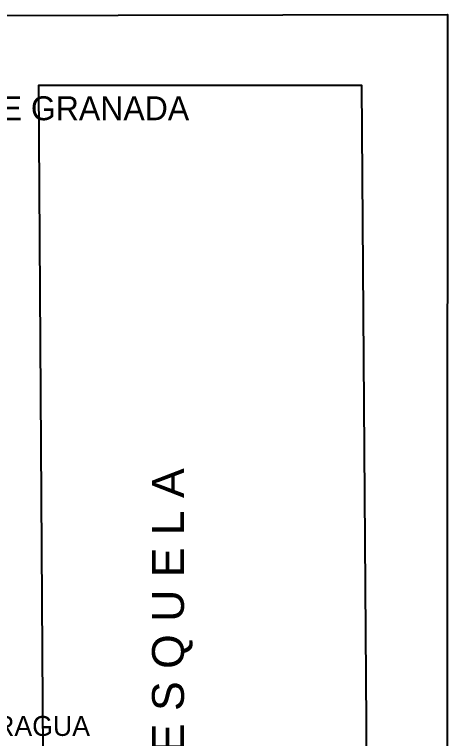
# Paper-space layout 'LAMINA DE TRABAJO' of a CAD drawing. Header units: millimetres. Extents: x 614351 to 615345, y 1320431 to 1320883.
# Drawn here: x 614935.9 to 614990.2, y 1320558.7 to 1320649.5 of the extents above; entities that cross this region are included whole.
import ezdxf
from ezdxf.enums import TextEntityAlignment as Align

# ---------------------------------------------------------------- set-up
doc = ezdxf.new("R2010")
doc.units = ezdxf.units.MM
doc.layers.add('0 - TEXTO', color=5, linetype='Continuous')
doc.styles.get("Standard").update_dxf_attribs({"font": 'TCCM____.TTF'})
doc.styles.add('Style-ENGINEERING', font='ENGINEERING.shx')

psp = doc.layouts.new('LAMINA DE TRABAJO')

# ---------------------------------------------------------------- linework, layer by layer
at = {"color": 4}
psp.add_lwpolyline([(614659.974, 1320648.797), (614990.192, 1320649.456), (614990.061, 1320431.906), (614659.842, 1320431.247)], close=True, dxfattribs=at)
at = {"color": 7}
psp.add_lwpolyline([(614940.239, 1320440.662), (614980.93, 1320440.75), (614979.447, 1320640.567), (614938.947, 1320640.567), (614940.239, 1320440.662)], dxfattribs=at)

# ---------------------------------------------------------------- texts
at = {"color": 7, "lineweight": 50}
psp.add_text('DEPARTAMENTO DE GRANADA, MUNICIPIO DE GRANADA', height=3, dxfattribs=at).set_placement((614845.714, 1320636.202))
at = {"color": 7, "lineweight": 50, "insert": (614953.173, 1320466.281, -17.65), "char_height": 4, "width": 130.54939, "attachment_point": 1, "rotation": 90, "style": 'Style-ENGINEERING'}
psp.add_mtext('\\pxi6.03512,t14.22096;{\\fArial|b0|i0|c0|p34;E S P A C I O    P A R A    E S Q U E L A}', dxfattribs=at)
at = {"layer": '0 - TEXTO', "transparency": 33554687}
psp.add_text('COORDENADAS NO VINCULADAS A LA RED GEODESICA DE NICARAGUA', height=2.5, dxfattribs=at).set_placement((614886.515, 1320559.025), align=Align.CENTER)

doc.saveas('drawing.dxf')
